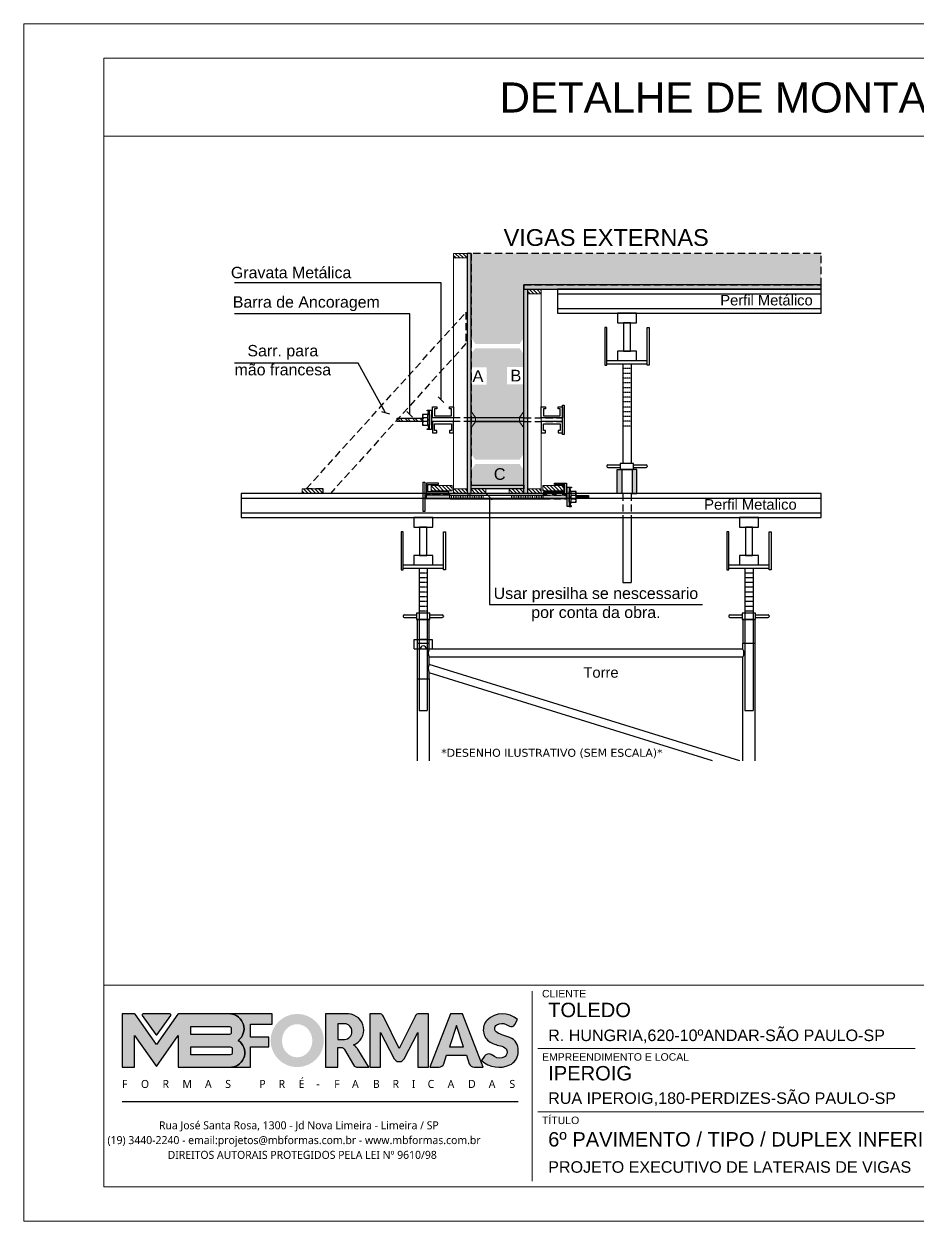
# Model space of a CAD drawing. Extents: x -23436 to 4767, y -4638 to 9755.
# Drawn here: x -17506 to -16722, y 7532 to 8582 of the extents above; entities that cross this region are included whole.
import ezdxf
from ezdxf.enums import TextEntityAlignment as Align

# ---------------------------------------------------------------- set-up
doc = ezdxf.new("R2010")
doc.units = 0
doc.linetypes.add('CABLIN', pattern=[0.35, 0.25, -0.1])
doc.linetypes.add('HIDDEN', pattern=[9.525, 6.35, -3.175])
doc.layers.get('0').update_dxf_attribs({"lineweight": 13})
for name, color, linetype in [('Barra de Ancoragem', 20, 'Continuous'), ('Concreto', 250, 'HIDDEN'), ('Hachura', 252, 'CABLIN'), ('MB Logo', 255, 'Continuous'), ('Painéis', 200, 'Continuous'), ('Perfil Metálico', 224, 'Continuous'), ('Tubo de PVC', 51, 'Continuous')]:
    doc.layers.add(name, color=color, linetype=linetype)
for name, color, linetype, lineweight in [('Carimbo', 7, 'Continuous', 13), ('Demarcação 1', 252, 'Continuous', 9), ('Escoras', 2, 'Continuous', 25), ('FOLHA MB', 7, 'Continuous', 13), ('Forcador', 251, 'Continuous', 25), ('Madeira', 100, 'Continuous', 13), ('Texto Seção', 7, 'Continuous', 15)]:
    doc.layers.add(name, color=color, linetype=linetype, lineweight=lineweight)
doc.styles.add('ARIAL', font='arial.ttf', dxfattribs={"oblique": 15, "height": 25})
doc.styles.add('MB_C01', font='arial.ttf', dxfattribs={"height": 1.3})
doc.styles.add('MB_C02', font='arial.ttf', dxfattribs={"height": 2})
doc.styles.add('MB_C03', font='arial.ttf', dxfattribs={"height": 2.5})
doc.styles.add('MtXpl_Lucida_Sans_Un', font='l_10646.ttf')
doc.styles.add('RICARDO', font='arial.ttf', dxfattribs={"width": 0.8})
doc.styles.add('ROMANS', font='romans.shx')
doc.styles.add('stylellllll', font='verdana.ttf', dxfattribs={"height": 2})
doc.styles.add('TQS_ARIAL', font='arial.ttf')
doc.dimstyles.new('Cota Seção (2x)', dxfattribs={"dimtxt": 7, "dimasz": 5, "dimexe": 3, "dimexo": 3, "dimgap": 2, "dimtad": 3, "dimdec": 1, "dimlfac": 0.5, "dimzin": 12, "dimdsep": 46, "dimtxsty": 'ROMANS', "dimblk": 'ARCHTICK', "dimcen": 0, "dimclrd": 4, "dimclre": 4, "dimclrt": 1, "dimadec": 1, "dimazin": 3, "dimtfac": 1, "dimtdec": 1, "dimtmove": 0, "dimatfit": 3, "dimldrblk": 'OBLIQUE', "dimfxl": 1, "dimtolj": 1, "dimtzin": 12, "dimarcsym": 0})

# ---------------------------------------------------------------- blocks, each defined once
blk = doc.blocks.new('MB-NOVO')
at = {"layer": 'MB Logo', "linetype": 'Continuous'}
h = blk.add_hatch(color=256, dxfattribs=at)
h.dxf.hatch_style = 1
h.set_gradient(color1=(242, 132, 69), color2=(247, 180, 141), rotation=90, tint=1)
h.paths.add_polyline_path([(-18529.6, 10980.8), (-18475.7, 10980.8, 0.706757), (-18468.7, 11008, 0.681802), (-18476.7, 11034.9), (-18529.4, 11034.9, 0.243712), (-18530.2, 11034.5), (-18551.7, 11003.9), (-18573.3, 11034.5, 0.243712), (-18574.1, 11034.9), (-18586.5, 11034.9), (-18586.5, 10980.8), (-18573.9, 10980.8), (-18573.9, 11012.9), (-18551.7, 10981.5), (-18529.6, 11012.9)])
h.paths.add_polyline_path([(-18516.8, 11014.1), (-18516.8, 11022), (-18477.8, 11022, -0.414214), (-18475.8, 11020), (-18475.8, 11016.1, -0.414214), (-18477.8, 11014.1)], flags=16)
h.paths.add_polyline_path([(-18516.8, 11001.4), (-18476.8, 11001.4, -0.414214), (-18474.8, 10999.4), (-18474.8, 10995.5, -0.414214), (-18476.8, 10993.5), (-18516.8, 10993.5)], flags=16)
at = {"layer": 'MB Logo', "true_color": 0x262626}
h = blk.add_hatch(color=250, dxfattribs=at)
h.dxf.hatch_style = 1
h.paths.add_polyline_path([(-18537.3, 11033.3, 0.60809), (-18538.1, 11034.9), (-18565.3, 11034.9, 0.60809), (-18566.1, 11033.3), (-18552.5, 11014, 0.518202), (-18550.9, 11014)])
h = blk.add_hatch(color=250, dxfattribs=at)
h.dxf.hatch_style = 1
h.paths.add_polyline_path([(-18456.2, 11011.3), (-18456.2, 11024.6), (-18434.2, 11024.6), (-18434.2, 11034.9), (-18476.7, 11034.9, -0.681802), (-18468.7, 11008, -0.706757), (-18475.7, 10980.8), (-18456.2, 10980.8), (-18456.2, 11001.4), (-18437.8, 11001.4), (-18437.8, 11011.3)])
h = blk.add_hatch(color=250, dxfattribs=at)
h.dxf.hatch_style = 1
h.paths.add_polyline_path([(-18435.9, 11007.9, 1), (-18381.9, 11007.9, 1)])
edge = h.paths.add_edge_path(flags=16)
edge.add_ellipse((-18409, 11007.7), major_axis=(0, 16.8), ratio=0.916255, start_angle=0, end_angle=360)
h = blk.add_hatch(color=250, dxfattribs=at)
h.dxf.hatch_style = 1
h.paths.add_polyline_path([(-18357, 11034.9), (-18380.2, 11034.9), (-18380.2, 10980.8), (-18367.6, 10980.8), (-18367.6, 11000.7), (-18363.4, 11000.7, -0.195765), (-18360.9, 10998.9), (-18351.8, 10983.2, 0.261385), (-18347.5, 10980.8), (-18336.4, 10980.8), (-18347.5, 10999, 0.082429), (-18349.6, 11001.5), (-18351.9, 11003.4, 0.81838)])
h.paths.add_polyline_path([(-18360.8, 11009), (-18367.6, 11009), (-18367.6, 11025), (-18360.8, 11025, -0.92578)], flags=16)
h = blk.add_hatch(color=250, dxfattribs=at)
h.dxf.hatch_style = 1
h.paths.add_polyline_path([(-18286.6, 11015.9), (-18286.6, 10980.8), (-18275.8, 10980.8), (-18275.8, 11034.9), (-18286.6, 11034.9, 0.216647), (-18289.4, 11032.4), (-18305.5, 10999.8), (-18321.6, 11032.7, 0.199908), (-18324.3, 11034.9), (-18335.2, 11034.9), (-18335.2, 10980.8), (-18324.3, 10980.8), (-18324.3, 11015.9), (-18310.4, 10989.3, 0.279644), (-18306, 10986.6, 0.340986), (-18300.5, 10989.3)])
h = blk.add_hatch(color=250, dxfattribs=at)
h.dxf.hatch_style = 1
h.paths.add_polyline_path([(-18274.4, 10980.8), (-18265, 10980.8, 0.322517), (-18260.2, 10984.3), (-18257.3, 10993), (-18237.2, 10993), (-18234.3, 10984.3, 0.322517), (-18229.5, 10980.8), (-18220.3, 10980.8), (-18241.2, 11034.9), (-18253.4, 11034.9)])
h.paths.add_polyline_path([(-18254.4, 11001.6), (-18247.3, 11023), (-18240.1, 11001.6)], flags=16)
h = blk.add_hatch(color=250, dxfattribs=at)
h.dxf.hatch_style = 1
h.paths.add_polyline_path([(-18206, 11024, -0.247671), (-18196.9, 11024.3), (-18193.5, 11022.5, 0.40799), (-18188.2, 11024.1), (-18185.4, 11029.1, 0.392837), (-18216.2, 11028.7, 0.467779), (-18213.3, 11006.3, 0.077523), (-18201.2, 11002.1, -0.214206), (-18196.1, 10997.9, -0.284295), (-18198.2, 10991.4, -0.26924), (-18208.8, 10991.6), (-18212.2, 10993.6, 0.407727), (-18219, 10992.1), (-18221.8, 10987.7, 0.296878), (-18193.2, 10983.1, 0.272251), (-18184.9, 10995.3), (-18184.6, 10997.9, 0.348906), (-18193.7, 11011.2), (-18200.4, 11013.5, -0.045018), (-18205.8, 11015.7, -0.618284)])
at = {"layer": 'MB Logo', "linetype": 'Continuous'}
blk.add_line((-18586.5, 10945.9), (-18184.8, 10945.9), dxfattribs=at)
at = {"layer": 'MB Logo', "color": 23, "linetype": 'Continuous', "true_color": 0xf28445}
for points in [[(-18573.3, 11034.5, 0.243712), (-18574.1, 11034.9), (-18586.5, 11034.9), (-18586.5, 10980.8), (-18573.9, 10980.8), (-18573.9, 11012.9), (-18551.7, 10981.5), (-18529.6, 11012.9), (-18529.6, 10980.8), (-18475.7, 10980.8, 0.706757), (-18468.7, 11008, 0.681802), (-18476.7, 11034.9), (-18529.4, 11034.9, 0.243712), (-18530.2, 11034.5), (-18551.7, 11003.9)], [(-18516.8, 11022), (-18477.8, 11022, -0.414214), (-18475.8, 11020), (-18475.8, 11016.1, -0.414214), (-18477.8, 11014.1), (-18516.8, 11014.1)], [(-18516.8, 11001.4), (-18476.8, 11001.4, -0.414214), (-18474.8, 10999.4), (-18474.8, 10995.5, -0.414214), (-18476.8, 10993.5), (-18516.8, 10993.5)]]:
    blk.add_lwpolyline(points, format="xyb", close=True, dxfattribs=at)
at = {"layer": 'MB Logo', "color": 250, "true_color": 0x262626}
for points in [[(-18537.3, 11033.3, 0.60809), (-18538.1, 11034.9), (-18565.3, 11034.9, 0.60809), (-18566.1, 11033.3), (-18552.5, 11014, 0.518202), (-18550.9, 11014)], [(-18437.8, 11011.3), (-18456.2, 11011.3), (-18456.2, 11024.6), (-18434.2, 11024.6), (-18434.2, 11034.9), (-18476.7, 11034.9, -0.681802), (-18468.7, 11008, -0.706757), (-18475.7, 10980.8), (-18456.2, 10980.8), (-18456.2, 11001.4), (-18437.8, 11001.4)], [(-18347.5, 10980.8), (-18336.4, 10980.8), (-18347.5, 10999, 0.082429), (-18349.6, 11001.5), (-18351.9, 11003.4, 0.81838), (-18357, 11034.9), (-18380.2, 11034.9), (-18380.2, 10980.8), (-18367.6, 10980.8), (-18367.6, 11000.7), (-18363.4, 11000.7, -0.209789), (-18360.8, 10998.7), (-18351.8, 10983.2, 0.261385)], [(-18286.6, 11015.9), (-18286.6, 10980.8), (-18275.8, 10980.8), (-18275.8, 11034.9), (-18286.6, 11034.9, 0.216647), (-18289.4, 11032.4), (-18305.5, 10999.8), (-18321.5, 11032.4, 0.216647), (-18324.3, 11034.9), (-18335.2, 11034.9), (-18335.2, 10980.8), (-18324.3, 10980.8), (-18324.3, 11015.9), (-18310.4, 10989.3, 0.279644), (-18306, 10986.6), (-18304.9, 10986.6, 0.279644), (-18300.5, 10989.3)], [(-18265, 10980.8, 0.322517), (-18260.2, 10984.3), (-18257.3, 10993), (-18237.2, 10993), (-18234.3, 10984.3, 0.322517), (-18229.5, 10980.8), (-18220.3, 10980.8), (-18241.2, 11034.9), (-18253.4, 11034.9), (-18274.4, 10980.8)], [(-18206.2, 11015.9, -0.549626), (-18206.4, 11023.8, -0.258723), (-18196.9, 11024.3), (-18193.5, 11022.5, 0.40799), (-18188.2, 11024.1), (-18185.4, 11029.1, 0.392837), (-18216.2, 11028.7, 0.467779), (-18213.3, 11006.3, 0.077523), (-18201.2, 11002.1, -0.203897), (-18196.3, 10998.2), (-18196.1, 10997.8, -0.267611), (-18198, 10991.6), (-18198.5, 10991.3, -0.261145), (-18208.8, 10991.6), (-18212.2, 10993.6, 0.407727), (-18219, 10992.1), (-18221.8, 10987.7, 0.296878), (-18193.2, 10983.1, 0.265963), (-18184.9, 10994.9), (-18184.7, 10997.6, 0.340466), (-18193.1, 11011), (-18200.4, 11013.5, -0.049298)], [(-18367.6, 11009), (-18360.8, 11009, 0.92578), (-18360.8, 11025), (-18367.6, 11025)]]:
    blk.add_lwpolyline(points, format="xyb", close=True, dxfattribs=at)
blk.add_lwpolyline([(-18247.3, 11023), (-18254.4, 11001.6), (-18240.1, 11001.6)], close=True, dxfattribs=at)
at = {"layer": 'MB Logo', "color": 250, "true_color": 0x262626, "style": 'MtXpl_Lucida_Sans_Un'}
for s, height, p in [('F', 8.12, (-18586.8, 10959.8)), ('O', 8.12, (-18567.5, 10959.8)), ('R', 8.12, (-18545.6, 10959.8)), ('M', 8.12, (-18525.4, 10959.8)), ('A', 8.12, (-18502.5, 10959.8)), ('S', 8.12, (-18481.9, 10959.8)), ('P', 8.12, (-18447.3, 10959.8)), ('R', 8.12, (-18427.8, 10959.8)), ('É', 8.12, (-18407.5, 10959.8)), ('-', 8.12, (-18389.6, 10959.8)), ('F', 8.12, (-18371.4, 10959.8)), ('A', 8.12, (-18353.3, 10959.8)), ('B', 8.12, (-18332.1, 10959.8)), ('R', 8.12, (-18312.2, 10959.8)), ('I', 8.12, (-18292.7, 10959.8)), ('C', 8.12, (-18276.6, 10959.8)), ('A', 8.12, (-18256.3, 10959.8)), ('D', 8.12, (-18235.5, 10959.8)), ('A', 8.12, (-18214.6, 10959.8)), ('S', 8.12, (-18193.6, 10959.8)), ('DIREITOS AUTORAIS PROTEGIDOS PELA LEI Nº 9610/98', 8.122, (-18540.4, 10887.8))]:
    blk.add_text(s, height=height, dxfattribs=at).set_placement(p)
at = {"layer": 'MB Logo', "style": 'MtXpl_Lucida_Sans_Un'}
for s, p in [('Rua José Santa Rosa, 1300 - Jd Nova Limeira - Limeira / SP', (-18549.2, 10917.8)), ('(19) 3440-2240 - email:projetos@mbformas.com.br - www.mbformas.com.br', (-18601.5, 10902.8))]:
    blk.add_text(s, height=8.122, dxfattribs=at).set_placement(p)
blk = doc.blocks.new('A$C169d8357')
at = {"layer": 'FOLHA MB', "color": 1}
for p, q in [((1109.8, 356.7), (70, 356.7)), ((445.6, 351.7), (445.6, 185)), ((781.5, 301.2), (450.7, 301.2)), ((938.1, 245.6), (450.7, 245.6))]:
    blk.add_line(p, q, dxfattribs=at)
for points in [[(0, 1199.9), (0, 149.9), (1485, 149.9), (1485, 1199.9)], [(70, 1169.9), (70, 179.9), (1455, 179.9), (1455, 1169.9)]]:
    blk.add_lwpolyline(points, close=True, dxfattribs=at)
at = {"layer": 'MB Logo', "xscale": 0.8642040370897565, "yscale": 0.8642040370897565, "zscale": 0.8642040370897565}
blk.add_blockref('MB-NOVO', (16148.7, -9204.8), dxfattribs=at)
at = {"layer": 'FOLHA MB', "color": 6}
for s, height, style, p in [('CLIENTE', 6.57, 'MB_C01', (454.3, 346.1)), ('R. HUNGRIA,620-10ºANDAR-SÃO PAULO-SP', 10.102, 'MB_C02', (459.7, 307.8)), ('EMPREENDIMENTO E LOCAL', 6.566, 'MB_C01', (454.3, 290.6)), ('RUA IPEROIG,180-PERDIZES-SÃO PAULO-SP', 10.102, 'MB_C02', (459.7, 252.7)), ('TÍTULO', 6.57, 'MB_C01', (454.3, 235)), ('PROJETO EXECUTIVO DE LATERAIS DE VIGAS', 10.102, 'MB_C02', (459.7, 192.3))]:
    blk.add_text(s, height=height, dxfattribs=dict(at, style=style)).set_placement(p)
at = {"layer": 'FOLHA MB', "color": 5, "style": 'MB_C03'}
for s, height, p in [('TOLEDO', 12.63, (459.7, 328.8)), ('IPEROIG', 12.63, (459.7, 273.3)), ('6º PAVIMENTO / TIPO / DUPLEX INFERIOR', 12.628, (459.7, 215.3))]:
    blk.add_text(s, height=height, dxfattribs=at).set_placement(p)
blk = doc.blocks.new('_ArchTick')
at = {"color": 0, "linetype": 'ByBlock', "const_width": 0.15}
blk.add_lwpolyline([(-0.5, -0.5), (0.5, 0.5)], dxfattribs=at)
blk = doc.blocks.new('_OBLIQUE')
at = {"color": 0, "linetype": 'ByBlock', "lineweight": -2}
for p, q in [((0, 0), (-1, 0)), ((-0.5, -0.5), (0.5, 0.5))]:
    blk.add_line(p, q, dxfattribs=at)
blk = doc.blocks.new('HT20CT')
at = {"layer": 'Forcador'}
for points in [[(-4, 16), (-4, 20), (4, 20), (4, 16)], [(-1.5, 4), (-1.5, 16), (1.5, 16), (1.5, 4)], [(-4, 0), (-4, 4), (4, 4), (4, 0)]]:
    blk.add_lwpolyline(points, close=True, dxfattribs=at)

msp = doc.modelspace()

# ---------------------------------------------------------------- hatches: boundary and pattern name
h = msp.add_hatch()
h.set_pattern_fill('ANSI32', color=252, scale=12.32, angle=270, style=0)
h.set_pattern_definition([(315, (-11831.409, 13763.243), (3.2668333, 3.2668333), []), (315, (-11831.409, 13761.065), (3.2668333, 3.2668333), [])])
h.paths.add_polyline_path([(-17179.11, 8236.42), (-17179.11, 8233.7), (-17156.93, 8233.7), (-17156.93, 8236.42)])
at = {"ltscale": 20}
h = msp.add_hatch(color=0, dxfattribs=at)
h.dxf.hatch_style = 1
h.set_gradient(color1=(91, 91, 91), color2=(214, 214, 214), rotation=90, tint=1, name='CYLINDER')
h.paths.add_polyline_path([(-17133.04, 8165.48), (-17133.04, 8169.33), (-17153.37, 8169.33), (-17153.37, 8165.48)])
h = msp.add_hatch(color=0, dxfattribs=at)
h.dxf.hatch_style = 1
h.set_gradient(color1=(91, 91, 91), color2=(214, 214, 214), rotation=90, tint=1, name='CYLINDER')
h.paths.add_polyline_path([(-17051.09, 8165.48), (-17051.09, 8169.33), (-17030.76, 8169.33), (-17030.76, 8165.48)])
h = msp.add_hatch(color=0, dxfattribs=at)
h.dxf.hatch_style = 1
h.set_gradient(color1=(91, 91, 91), color2=(214, 214, 214), rotation=90, tint=1, name='CYLINDER')
h.paths.add_polyline_path([(-17011.42, 8168.76), (-17011.42, 8166.04), (-17022.02, 8166.04), (-17022.02, 8168.76)])
at = {"layer": 'Demarcação 1'}
for points in [[(-17114.25, 8170.38), (-17114.25, 8381.05), (-17117.58, 8381.05), (-17117.58, 8170.38)], [(-16807.36, 8349.63), (-16807.36, 8353.33), (-17068.05, 8353.33), (-17068.05, 8349.63)], [(-17068.05, 8170.38), (-17068.05, 8349.63), (-17064.73, 8349.63), (-17064.73, 8170.38)], [(-17114.25, 8177.77), (-17068.05, 8177.77), (-17068.05, 8174.44), (-17114.25, 8174.44)]]:
    msp.add_hatch(color=256, dxfattribs=at).paths.add_polyline_path(points)
at = {"layer": 'Hachura'}
h = msp.add_hatch(dxfattribs=at)
h.set_pattern_fill('ANSI31', color=256, scale=18.48, angle=90, style=0)
h.set_pattern_definition([(135, (-18992.3363, 12071.3802), (-1.6334167, -1.6334167), [])])
h.paths.add_polyline_path([(-17129.59, 8376.98), (-17117.58, 8376.98), (-17117.58, 8381.05), (-17129.59, 8381.05)])
h = msp.add_hatch(dxfattribs=at)
h.set_pattern_fill('AR-CONC', color=256, scale=1.848, style=0)
h.set_pattern_definition([(50, (-265867.092, -51815.052), (13.25496817, -1.15965945), [1.386, -15.246]), (355, (-265867.092, -51815.052), (-2.56412465, 13.9005106), [1.1088, -12.1968]), (100.4514445, (-265865.987, -51815.149), (10.6908435, 12.74085103), [1.17791875, -12.9571062]), (46.1842, (-265867.092, -51811.356), (19.7226198, -3.0587963), [2.079, -22.869]), (96.6356355, (-265865.449, -51811.61), (17.2725528, 18.0017117), [1.7668791, -19.4356703]), (351.184164, (-265867.092, -51811.356), (17.2725527, 18.0017117), [1.6632, -18.2952]), (21, (-265865.244, -51812.28), (11.0308423, -7.4403971), [1.386, -15.246]), (326, (-265865.244, -51812.28), (4.4964673, 13.4007728), [1.1088, -12.1968]), (71.451445, (-265864.325, -51812.9), (15.5273095, 5.9603757), [1.1779187, -12.9571062]), (37.5, (-265867.092, -51815.052), (0.22471413, 6.15187842), [0, -12.04896, 0, -12.3816, 0, -12.243]), (7.5, (-265867.092, -51815.052), (4.86152505, 7.28872844), [0, -7.05936, 0, -11.77176, 0, -4.6662]), (327.5, (-265871.213, -51815.052), (9.86503862, -0.41681403), [0, -4.62, 0, -14.4144, 0, -19.1268]), (317.5, (-265873.061, -51815.052), (10.7772804, 1.84994007), [0, -6.006, 0, -9.57264, 0, -13.5828])])
h.paths.add_polyline_path([(-17068.05, 8190.91), (-17071.75, 8196.17), (-17110.56, 8196.17), (-17114.25, 8191.29), (-17114.25, 8177.77), (-17068.05, 8177.77)])
h.paths.add_polyline_path([(-17068.05, 8292.55), (-17071.75, 8297.81), (-17110.56, 8297.81), (-17114.25, 8292.93), (-17114.25, 8205.28), (-17110.56, 8200.02), (-17071.75, 8200.02), (-17068.05, 8205.28)])
h.paths.add_polyline_path([(-17082.68, 8266.15), (-17068.05, 8266.15), (-17068.05, 8281.48), (-17082.68, 8281.48)])
h.paths.add_polyline_path([(-17115.16, 8265.77), (-17100.49, 8265.77), (-17100.49, 8281.1), (-17115.16, 8281.1)])
h.paths.add_polyline_path([(-16807.36, 8353.33), (-16807.36, 8381.05), (-17114.25, 8381.05), (-17114.25, 8306.92), (-17110.56, 8301.66), (-17071.75, 8301.66), (-17068.05, 8306.92), (-17068.05, 8353.33)])
h = msp.add_hatch(dxfattribs=at)
h.set_pattern_fill('ANSI31', color=256, scale=18.48, angle=90, style=0)
h.set_pattern_definition([(135, (-18927.4715, 12039.9642), (-1.6334167, -1.6334167), [])])
h.paths.add_polyline_path([(-17064.73, 8345.57), (-17052.71, 8345.57), (-17052.71, 8349.63), (-17064.73, 8349.63)])
h = msp.add_hatch(dxfattribs=at)
h.set_pattern_fill('ANSI31', color=256, scale=18.48, angle=90, style=0)
h.set_pattern_definition([(135, (-19118.8068, 11864.7738), (-1.6334167, -1.6334167), [])])
h.paths.add_polyline_path([(-17262.53, 8170.38), (-17244.05, 8170.38), (-17244.05, 8174.44), (-17262.53, 8174.44)])
h = msp.add_hatch(dxfattribs=at)
h.set_pattern_fill('ANSI31', color=256, scale=18.48, style=0)
h.set_pattern_definition([(135, (-13813.4772, 11832.3142), (1.6334167, 1.6334167), [])])
h.paths.add_polyline_path([(-17149.37, 8172.71), (-17130.89, 8172.71), (-17130.89, 8177.33), (-17149.37, 8177.33)])
h = msp.add_hatch(dxfattribs=at)
h.set_pattern_fill('ANSI31', color=256, scale=18.48, angle=90, style=0)
h.set_pattern_definition([(135, (-18937.6355, 11930.0082), (-1.6334167, -1.6334167), [])])
h.paths.add_polyline_path([(-17117.58, 8170.38), (-17129.59, 8170.38), (-17129.59, 8174.44), (-17117.58, 8174.44)])
h = msp.add_hatch(dxfattribs=at)
h.set_pattern_fill('ANSI31', color=256, scale=18.48, angle=90, style=0)
h.set_pattern_definition([(135, (-18914.166, 11702.1319), (-1.6334167, -1.6334167), [])])
h.paths.add_polyline_path([(-17114.25, 8170.38), (-17101.32, 8170.38), (-17101.32, 8174.44), (-17114.25, 8174.44)])
h = msp.add_hatch(dxfattribs=at)
h.set_pattern_fill('ANSI31', color=256, scale=18.48, angle=90, style=0)
h.set_pattern_definition([(135, (-18952.05, 11930.0082), (-1.6334167, -1.6334167), [])])
h.paths.add_polyline_path([(-17080.99, 8170.38), (-17068.05, 8170.38), (-17068.05, 8174.44), (-17080.99, 8174.44)])
h = msp.add_hatch(dxfattribs=at)
h.set_pattern_fill('ANSI31', color=256, scale=18.48, angle=90, style=0)
h.set_pattern_definition([(135, (-18872.7707, 11930.0082), (-1.6334167, -1.6334167), [])])
h.paths.add_polyline_path([(-17052.71, 8170.38), (-17064.73, 8170.38), (-17064.73, 8174.44), (-17052.71, 8174.44)])
h = msp.add_hatch(dxfattribs=at)
h.set_pattern_fill('ANSI31', color=256, scale=18.48, style=0)
h.set_pattern_definition([(135, (-13826.44, 11832.3142), (1.6334167, 1.6334167), [])])
h.paths.add_polyline_path([(-17032.91, 8172.71), (-17051.39, 8172.71), (-17051.39, 8177.33), (-17032.91, 8177.33)])
at = {"layer": 'Perfil Metálico'}
for points in [[(-16986.32, 8170.38), (-16982.17, 8170.38), (-16982.17, 8191.44), (-16986.32, 8191.44)], [(-16973.04, 8170.38), (-16968.88, 8170.38), (-16968.88, 8191.44), (-16973.04, 8191.44)]]:
    msp.add_hatch(color=256, dxfattribs=at).paths.add_polyline_path(points)

# ---------------------------------------------------------------- linework, layer by layer
at = {"color": 0}
msp.add_line((-17436.36, 8483.8), (-16051.36, 8483.8), dxfattribs=at)
at = {"color": 2}
for p, q in [((-17110.56, 8233.13), (-17110.56, 8236.98)), ((-17071.75, 8233.13), (-17071.75, 8236.98))]:
    msp.add_line(p, q, dxfattribs=at)
for p, q in [((-17132.86, 8169.04), (-17132.86, 8165.76)), ((-17131.32, 8169.04), (-17131.32, 8165.76)), ((-17129.78, 8169.04), (-17129.78, 8165.76)), ((-17128.24, 8169.04), (-17128.24, 8165.76)), ((-17126.7, 8169.04), (-17126.7, 8165.76)), ((-17125.16, 8169.04), (-17125.16, 8165.76)), ((-17123.62, 8169.04), (-17123.62, 8165.76)), ((-17122.08, 8169.04), (-17122.08, 8165.76)), ((-17120.54, 8169.04), (-17120.54, 8165.76)), ((-17119, 8169.04), (-17119, 8165.76)), ((-17117.46, 8169.04), (-17117.46, 8165.76)), ((-17115.92, 8169.04), (-17115.92, 8165.76)), ((-17114.38, 8169.04), (-17114.38, 8165.76)), ((-17112.84, 8169.04), (-17112.84, 8165.76)), ((-17111.3, 8169.04), (-17111.3, 8165.76)), ((-17109.76, 8169.04), (-17109.76, 8165.76)), ((-17108.22, 8169.04), (-17108.22, 8165.76)), ((-17106.68, 8169.04), (-17106.68, 8165.76)), ((-17105.14, 8169.04), (-17105.14, 8165.76)), ((-17103.6, 8169.04), (-17103.6, 8165.76)), ((-17078.92, 8169.04), (-17078.92, 8165.76)), ((-17077.38, 8169.04), (-17077.38, 8165.76)), ((-17075.84, 8169.04), (-17075.84, 8165.76)), ((-17074.3, 8169.04), (-17074.3, 8165.76)), ((-17072.76, 8169.04), (-17072.76, 8165.76)), ((-17071.22, 8169.04), (-17071.22, 8165.76)), ((-17069.68, 8169.04), (-17069.68, 8165.76)), ((-17068.14, 8169.04), (-17068.14, 8165.76)), ((-17066.6, 8169.04), (-17066.6, 8165.76)), ((-17065.06, 8169.04), (-17065.06, 8165.76)), ((-17063.52, 8169.04), (-17063.52, 8165.76)), ((-17061.98, 8169.04), (-17061.98, 8165.76)), ((-17060.44, 8169.04), (-17060.44, 8165.76)), ((-17058.52, 8169.04), (-17058.52, 8165.76)), ((-17057.02, 8169.04), (-17057.02, 8165.76)), ((-17055.48, 8169.04), (-17055.48, 8165.76)), ((-17053.94, 8169.04), (-17053.94, 8165.76)), ((-17052.4, 8169.04), (-17052.4, 8165.76)), ((-17021.71, 8168.76), (-17021.71, 8166.04)), ((-17020.17, 8168.76), (-17020.17, 8166.04)), ((-17018.63, 8168.76), (-17018.63, 8166.04)), ((-17017.09, 8168.76), (-17017.09, 8166.04)), ((-17015.55, 8168.76), (-17015.55, 8166.04)), ((-17014.01, 8168.76), (-17014.01, 8166.04)), ((-17012.47, 8168.76), (-17012.47, 8166.04))]:
    msp.add_line(p, q)
at = {"color": 150, "linetype": 'CABLIN'}
msp.add_lwpolyline([(-17068.05, 8353.33), (-16807.36, 8353.33), (-16807.36, 8357.02)], dxfattribs=at)
at = {"color": 2}
msp.add_lwpolyline([(-17114.25, 8242.24), (-17114.25, 8241.86), (-17114.25, 8228.25), (-17110.56, 8233.13), (-17071.75, 8233.13), (-17068.05, 8227.87), (-17068.05, 8242.24), (-17071.75, 8236.98), (-17110.56, 8236.98)], close=True, dxfattribs=at)
at = {"color": 0, "ltscale": 20}
for points in [[(-17153.37, 8169.83), (-17150.12, 8169.83), (-17150.12, 8169.33), (-17153.37, 8169.33)], [(-17133.04, 8165.76), (-17153.37, 8165.76), (-17153.37, 8169.04), (-17133.04, 8169.04)], [(-17144.58, 8169.83), (-17141.33, 8169.83), (-17141.33, 8169.33), (-17144.58, 8169.33)], [(-17136.29, 8169.83), (-17133.04, 8169.83), (-17133.04, 8169.33), (-17136.29, 8169.33)], [(-17047.84, 8169.83), (-17051.09, 8169.83), (-17051.09, 8169.33), (-17047.84, 8169.33)], [(-17051.09, 8165.76), (-17030.76, 8165.76), (-17030.76, 8169.04), (-17051.09, 8169.04)], [(-17039.55, 8169.83), (-17042.8, 8169.83), (-17042.8, 8169.33), (-17039.55, 8169.33)], [(-17030.76, 8169.83), (-17034.01, 8169.83), (-17034.01, 8169.33), (-17030.76, 8169.33)]]:
    msp.add_lwpolyline(points, close=True, dxfattribs=at)
at = {"layer": 'Barra de Ancoragem'}
for p, q in [((-17152.08, 8239.68), (-17151.36, 8242.95)), ((-17150.64, 8226.62), (-17150.64, 8243.49)), ((-17068.05, 8236.7), (-17114.25, 8236.7)), ((-17068.05, 8233.42), (-17114.25, 8233.42)), ((-17152.08, 8230.43), (-17151.36, 8227.16)), ((-17132.73, 8169.04), (-17051.39, 8169.04)), ((-17028.31, 8175.84), (-17028.31, 8158.97)), ((-17026.88, 8172.03), (-17027.6, 8175.3)), ((-17132.73, 8165.76), (-17051.39, 8165.76)), ((-17026.88, 8162.78), (-17027.6, 8159.51))]:
    msp.add_line(p, q, dxfattribs=at)
at = {"layer": 'Barra de Ancoragem', "linetype": 'HIDDEN'}
for p, q in [((-17114.25, 8236.7), (-17149, 8236.7)), ((-17114.25, 8233.42), (-17149, 8233.42)), ((-17068.05, 8236.7), (-17034.19, 8236.7)), ((-17068.05, 8233.42), (-17034.19, 8233.42)), ((-17132.73, 8169.04), (-17154.93, 8169.04)), ((-17051.39, 8169.04), (-17029.96, 8169.04)), ((-17132.73, 8165.76), (-17154.93, 8165.76)), ((-17051.39, 8165.76), (-17029.96, 8165.76))]:
    msp.add_line(p, q, dxfattribs=at)
at = {"layer": 'Barra de Ancoragem', "flags": 128}
for points in [[(-17150.64, 8242.95), (-17152.84, 8242.95), (-17152.84, 8243.49), (-17150.64, 8243.49)], [(-17149, 8243.49), (-17149, 8226.62), (-17150.64, 8226.62), (-17150.64, 8243.49)], [(-17032.71, 8247.87), (-17032.71, 8222.24), (-17034.19, 8222.24), (-17034.19, 8247.87)], [(-17156.93, 8233.7), (-17179.11, 8233.7), (-17179.11, 8236.42), (-17156.93, 8236.42)], [(-17150.64, 8230.43), (-17152.08, 8230.43), (-17152.08, 8239.68), (-17150.64, 8239.68)], [(-17150.64, 8226.62), (-17152.84, 8226.62), (-17152.84, 8227.16), (-17150.64, 8227.16)], [(-17156.41, 8154.59), (-17156.41, 8180.22), (-17154.93, 8180.22), (-17154.93, 8154.59)], [(-17029.96, 8158.97), (-17029.96, 8175.84), (-17028.31, 8175.84), (-17028.31, 8158.97)], [(-17028.31, 8175.84), (-17026.12, 8175.84), (-17026.12, 8175.3), (-17028.31, 8175.3)], [(-17028.31, 8172.03), (-17026.88, 8172.03), (-17026.88, 8162.78), (-17028.31, 8162.78)], [(-17028.31, 8158.97), (-17026.12, 8158.97), (-17026.12, 8159.51), (-17028.31, 8159.51)], [(-17022.02, 8168.76), (-17011.42, 8168.76), (-17011.42, 8166.04), (-17022.02, 8166.04)]]:
    msp.add_lwpolyline(points, close=True, dxfattribs=at)
at = {"layer": 'Barra de Ancoragem'}
for points in [[(-17148.11, 8246.4), (-17146.27, 8246.4), (-17144.42, 8246.4), (-17144.42, 8244.55), (-17146.27, 8244.55), (-17146.27, 8238.54), (-17131.44, 8238.54), (-17131.44, 8244.55), (-17133.29, 8244.55), (-17133.29, 8246.4), (-17131.44, 8246.4), (-17129.59, 8246.4), (-17129.59, 8236.7), (-17148.11, 8236.7)], [(-17052.71, 8246.4), (-17050.87, 8246.4), (-17049.02, 8246.4), (-17049.02, 8244.55), (-17050.87, 8244.55), (-17050.87, 8238.54), (-17036.04, 8238.54), (-17036.04, 8244.55), (-17037.89, 8244.55), (-17037.89, 8246.4), (-17036.04, 8246.4), (-17034.19, 8246.4), (-17034.19, 8236.7), (-17052.71, 8236.7)], [(-17148.11, 8223.71), (-17146.27, 8223.71), (-17144.42, 8223.71), (-17144.42, 8225.56), (-17146.27, 8225.56), (-17146.27, 8231.57), (-17131.44, 8231.57), (-17131.44, 8225.56), (-17133.29, 8225.56), (-17133.29, 8223.71), (-17131.44, 8223.71), (-17129.59, 8223.71), (-17129.59, 8233.42), (-17148.11, 8233.42)], [(-17052.71, 8223.71), (-17050.87, 8223.71), (-17049.02, 8223.71), (-17049.02, 8225.56), (-17050.87, 8225.56), (-17050.87, 8231.57), (-17036.04, 8231.57), (-17036.04, 8225.56), (-17037.89, 8225.56), (-17037.89, 8223.71), (-17036.04, 8223.71), (-17034.19, 8223.71), (-17034.19, 8233.42), (-17052.71, 8233.42)]]:
    msp.add_lwpolyline(points, close=True, dxfattribs=at)
at = {"layer": 'Barra de Ancoragem', "flags": 128}
for points in [[(-17152.08, 8233.42), (-17155.85, 8233.42, 0.729796), (-17155.85, 8230.43, 0.729796)], [(-17152.08, 8236.69), (-17155.85, 8236.69, 0.6666667), (-17155.85, 8233.42, 0.6666667)], [(-17026.88, 8169.04), (-17023.11, 8169.04, 0.729796), (-17023.11, 8172.03, 0.729796)], [(-17026.88, 8165.77), (-17023.11, 8165.77, 0.6666667), (-17023.11, 8169.04, 0.6666667)]]:
    msp.add_lwpolyline(points, format="xyb", dxfattribs=at)
for points in [[(-17152.08, 8239.68), (-17156.93, 8239.68), (-17156.93, 8230.43), (-17152.08, 8230.43)], [(-17152.08, 8235.33), (-17150.64, 8235.33), (-17150.64, 8234.78), (-17152.08, 8234.78), (-17152.08, 8235.33), (-17152.08, 8234.78)], [(-17152.14, 8178.25), (-17142.9, 8178.25), (-17142.9, 8179.49), (-17153.37, 8179.49), (-17153.37, 8170.55), (-17133.66, 8170.55), (-17133.66, 8171.79), (-17152.14, 8171.79), (-17152.14, 8178.25)], [(-17031.99, 8178.25), (-17041.23, 8178.25), (-17041.23, 8179.49), (-17030.76, 8179.49), (-17030.76, 8170.55), (-17050.47, 8170.55), (-17050.47, 8171.79), (-17031.99, 8171.79), (-17031.99, 8178.25)], [(-17026.88, 8162.78), (-17022.02, 8162.78), (-17022.02, 8172.03), (-17026.88, 8172.03)], [(-17026.88, 8167.13), (-17028.31, 8167.13), (-17028.31, 8167.68), (-17026.88, 8167.68), (-17026.88, 8167.13), (-17026.88, 8167.68)]]:
    msp.add_lwpolyline(points, dxfattribs=at)
at = {"layer": 'Barra de Ancoragem'}
for centre, start, end in [((-17155.37, 8238.19), 107.75636, 252.24364), ((-17023.59, 8164.27), 287.75636, 72.24364)]:
    msp.add_arc(centre, 1.57, start, end, dxfattribs=at)
at = {"layer": 'Concreto', "linetype": 'HIDDEN'}
for points in [[(-17114.25, 8381.05), (-17114.25, 8177.77), (-17068.05, 8177.77), (-17068.05, 8353.33), (-16807.36, 8353.33), (-16807.36, 8381.05), (-17068.05, 8381.05), (-17068.05, 8381.05), (-17114.25, 8381.05)], [(-17118.77, 8301.86), (-17237.62, 8170.38), (-17244.05, 8170.38), (-17244.05, 8174.44), (-17258.85, 8174.44), (-17118.77, 8329.42), (-17118.77, 8301.86)]]:
    msp.add_lwpolyline(points, dxfattribs=at)
at = {"layer": 'Escoras'}
for p, q in [((-16972.41, 8191.44), (-16982.8, 8191.44)), ((-17161.49, 8059.91), (-17161.49, 7936.01)), ((-17151.1, 8059.91), (-17161.49, 8059.91)), ((-17151.1, 8039.12), (-17151.1, 8059.91)), ((-16865.46, 8059.91), (-16875.85, 8059.91)), ((-16875.85, 8059.91), (-16875.85, 8039.12)), ((-16865.46, 8059.91), (-16865.46, 7936.01)), ((-17164.09, 8042.24), (-17148.5, 8042.24)), ((-17164.09, 8034.13), (-17164.09, 8042.24)), ((-17164.09, 8034.13), (-17159, 8034.13)), ((-17161.49, 8039.12), (-17151.1, 8039.12)), ((-17152.66, 8042.22), (-17159.93, 8042.22)), ((-17152.66, 8033.87), (-17159.93, 8033.87)), ((-17153.59, 8034.13), (-17148.5, 8034.13)), ((-17151.1, 8033.92), (-17151.1, 8039.12)), ((-16875.85, 8033.92), (-17151.1, 8033.92)), ((-17148.5, 8042.24), (-17148.5, 8034.13)), ((-16875.85, 8039.12), (-16865.46, 8039.12)), ((-16875.85, 8033.92), (-16875.85, 8039.12)), ((-16875.85, 8026.86), (-17151.1, 8026.86)), ((-17151.1, 8020.98), (-17151.1, 8026.86)), ((-16875.85, 7936.01), (-16875.85, 8026.86)), ((-16878.73, 7936.01), (-17151.1, 8020.54)), ((-16902.58, 7936.01), (-17151.1, 8013.13)), ((-17151.1, 8007.94), (-17151.1, 8013.13)), ((-17161.49, 8007.94), (-17151.1, 8007.94)), ((-17151.1, 8007.94), (-17151.1, 7936.01))]:
    msp.add_line(p, q, dxfattribs=at)
for centre, radius, start, end in [((-17156.29, 8034.13), 2.7, 0, 180), ((-17144.1, 8030.39), 7.84, 153.19207, 206.80793), ((-16882.85, 8030.39), 7.84, 333.19207, 26.80793), ((-17142.4, 8017.06), 9.54, 155.71056, 204.28944)]:
    msp.add_arc(centre, radius, start, end, dxfattribs=at)
at = {"layer": 'Forcador', "linetype": 'Continuous'}
for p, q in [((-16995.28, 8286.98), (-16959.93, 8286.98)), ((-16995.28, 8284.07), (-16959.93, 8284.07)), ((-16981.24, 8284.07), (-16981.24, 8196.85)), ((-16973.97, 8284.07), (-16973.97, 8196.85)), ((-16995.28, 8194.56), (-16995.28, 8194.15)), ((-16994.34, 8195.5), (-16983.43, 8195.5)), ((-16994.34, 8193.21), (-16983.43, 8193.21)), ((-16971.78, 8195.5), (-16960.87, 8195.5)), ((-16971.78, 8193.21), (-16960.87, 8193.21)), ((-16959.93, 8194.56), (-16959.93, 8194.15)), ((-16981.24, 8149.31), (-16981.24, 8092.34)), ((-16973.97, 8149.31), (-16973.97, 8092.34)), ((-17173.97, 8107.73), (-17138.62, 8107.73)), ((-16888.33, 8107.73), (-16852.98, 8107.73)), ((-17173.97, 8104.82), (-17138.62, 8104.82)), ((-17159.93, 8104.82), (-17159.93, 7980.08)), ((-17152.66, 8104.82), (-17152.66, 7980.08)), ((-16888.33, 8104.82), (-16852.98, 8104.82)), ((-16874.29, 8104.82), (-16874.29, 7980.08)), ((-16867.02, 8104.82), (-16867.02, 7980.08)), ((-16981.24, 8092.34), (-16973.97, 8092.34)), ((-17173.97, 8063.03), (-17173.97, 8062.61)), ((-17173.03, 8063.97), (-17162.12, 8063.97)), ((-17173.03, 8061.68), (-17162.12, 8061.68)), ((-17150.47, 8063.97), (-17139.56, 8063.97)), ((-17150.47, 8061.68), (-17139.56, 8061.68)), ((-17138.62, 8063.03), (-17138.62, 8062.61)), ((-16888.33, 8063.03), (-16888.33, 8062.61)), ((-16887.39, 8063.97), (-16876.48, 8063.97)), ((-16887.39, 8061.68), (-16876.48, 8061.68)), ((-16864.83, 8063.97), (-16853.92, 8063.97)), ((-16864.83, 8061.68), (-16853.92, 8061.68)), ((-16852.98, 8063.03), (-16852.98, 8062.61)), ((-17159.93, 7980.08), (-17152.66, 7980.08)), ((-16874.29, 7980.08), (-16867.02, 7980.08))]:
    msp.add_line(p, q, dxfattribs=at)
at = {"layer": 'Forcador', "linetype": 'HIDDEN'}
for p, q in [((-16981.24, 8170.38), (-16981.24, 8149.31)), ((-16973.97, 8170.38), (-16973.97, 8149.31))]:
    msp.add_line(p, q, dxfattribs=at)
at = {"layer": 'Forcador', "linetype": 'Continuous'}
for points in [[(-16997.04, 8316.09), (-16997.04, 8282.83), (-16995.28, 8282.83), (-16995.28, 8316.09)], [(-16958.17, 8316.09), (-16958.17, 8282.83), (-16959.93, 8282.83), (-16959.93, 8316.09)], [(-16983.43, 8196.85), (-16983.43, 8191.44), (-16971.78, 8191.44), (-16971.78, 8196.85)], [(-17175.73, 8136.83), (-17175.73, 8103.57), (-17173.97, 8103.57), (-17173.97, 8136.83)], [(-17136.86, 8136.83), (-17136.86, 8103.57), (-17138.62, 8103.57), (-17138.62, 8136.83)], [(-16890.09, 8136.83), (-16890.09, 8103.57), (-16888.33, 8103.57), (-16888.33, 8136.83)], [(-16851.22, 8136.83), (-16851.22, 8103.57), (-16852.98, 8103.57), (-16852.98, 8136.83)], [(-17162.12, 8065.32), (-17162.12, 8059.91), (-17150.47, 8059.91), (-17150.47, 8065.32)], [(-16876.48, 8065.32), (-16876.48, 8059.91), (-16864.83, 8059.91), (-16864.83, 8065.32)]]:
    msp.add_lwpolyline(points, close=True, dxfattribs=at)
for centre, start, end in [((-16994.34, 8194.56), 90, 180), ((-16994.34, 8194.15), 180, 270), ((-16960.87, 8194.56), 0, 90), ((-16960.87, 8194.15), 270, 0), ((-17173.03, 8063.03), 90, 180), ((-17173.03, 8062.61), 180, 270), ((-17139.56, 8063.03), 0, 90), ((-17139.56, 8062.61), 270, 0), ((-16887.39, 8063.03), 90, 180), ((-16887.39, 8062.61), 180, 270), ((-16853.92, 8063.03), 0, 90), ((-16853.92, 8062.61), 270, 0)]:
    msp.add_arc(centre, 0.936, start, end, dxfattribs=at)
at = {"layer": 'Hachura'}
for p, q in [((-16973.97, 8279.9), (-16981.24, 8279.9)), ((-16973.97, 8275.73), (-16981.24, 8275.73)), ((-16973.97, 8271.55), (-16981.24, 8271.55)), ((-16973.97, 8267.38), (-16981.24, 8267.38)), ((-16973.97, 8263.21), (-16981.24, 8263.21)), ((-16973.97, 8259.03), (-16981.24, 8259.03)), ((-16973.97, 8254.86), (-16981.24, 8254.86)), ((-16973.97, 8250.69), (-16981.24, 8250.69)), ((-16973.97, 8246.23), (-16981.24, 8246.23)), ((-16973.97, 8242.06), (-16981.24, 8242.06)), ((-16973.97, 8237.89), (-16981.24, 8237.89)), ((-16973.97, 8233.71), (-16981.24, 8233.71)), ((-16973.97, 8229.54), (-16981.24, 8229.54)), ((-17152.66, 8100.65), (-17159.93, 8100.65)), ((-17152.66, 8096.47), (-17159.93, 8096.47)), ((-16867.02, 8100.65), (-16874.29, 8100.65)), ((-16867.02, 8096.47), (-16874.29, 8096.47)), ((-17152.66, 8092.3), (-17159.93, 8092.3)), ((-17152.66, 8088.13), (-17159.93, 8088.13)), ((-16867.02, 8092.3), (-16874.29, 8092.3)), ((-16867.02, 8088.13), (-16874.29, 8088.13)), ((-17152.66, 8083.95), (-17159.93, 8083.95)), ((-17152.66, 8079.78), (-17159.93, 8079.78)), ((-17152.66, 8075.61), (-17159.93, 8075.61)), ((-16867.02, 8083.95), (-16874.29, 8083.95)), ((-16867.02, 8079.78), (-16874.29, 8079.78)), ((-16867.02, 8075.61), (-16874.29, 8075.61)), ((-17152.66, 8071.43), (-17159.93, 8071.43)), ((-17152.66, 8067.26), (-17159.93, 8067.26)), ((-16867.02, 8071.43), (-16874.29, 8071.43)), ((-16867.02, 8067.26), (-16874.29, 8067.26))]:
    msp.add_line(p, q, dxfattribs=at)
at = {"layer": 'Madeira'}
for points in [[(-17117.58, 8170.38), (-17129.59, 8170.38), (-17129.59, 8381.05), (-17117.58, 8381.05)], [(-17129.59, 8376.98), (-17117.58, 8376.98), (-17117.58, 8381.05), (-17129.59, 8381.05)], [(-17052.71, 8170.38), (-17064.73, 8170.38), (-17064.73, 8349.63), (-17052.71, 8349.63)], [(-17064.73, 8345.57), (-17052.71, 8345.57), (-17052.71, 8349.63), (-17064.73, 8349.63)], [(-17262.53, 8170.38), (-17244.05, 8170.38), (-17244.05, 8174.44), (-17262.53, 8174.44)], [(-17149.37, 8172.71), (-17130.89, 8172.71), (-17130.89, 8177.33), (-17149.37, 8177.33)], [(-17117.58, 8170.38), (-17129.59, 8170.38), (-17129.59, 8174.44), (-17117.58, 8174.44)], [(-17114.25, 8170.38), (-17101.32, 8170.38), (-17101.32, 8174.44), (-17114.25, 8174.44)], [(-17080.99, 8170.38), (-17068.05, 8170.38), (-17068.05, 8174.44), (-17080.99, 8174.44)], [(-17052.71, 8170.38), (-17064.73, 8170.38), (-17064.73, 8174.44), (-17052.71, 8174.44)], [(-17032.91, 8172.71), (-17051.39, 8172.71), (-17051.39, 8177.33), (-17032.91, 8177.33)]]:
    msp.add_lwpolyline(points, close=True, dxfattribs=at)
at = {"layer": 'Painéis'}
for points in [[(-17114.25, 8170.38), (-17114.25, 8381.05), (-17117.58, 8381.05), (-17117.58, 8170.38)], [(-16807.36, 8353.33), (-17068.05, 8353.33), (-17068.05, 8349.63), (-16807.36, 8349.63)], [(-17068.05, 8170.38), (-17068.05, 8349.63), (-17064.73, 8349.63), (-17064.73, 8170.38)], [(-17114.25, 8177.77), (-17068.05, 8177.77), (-17068.05, 8174.44), (-17114.25, 8174.44)]]:
    msp.add_lwpolyline(points, close=True, dxfattribs=at)
at = {"layer": 'Perfil Metálico'}
for p, q in [((-17038.61, 8345.47), (-16807.36, 8345.47)), ((-17038.61, 8332.72), (-16807.36, 8332.72)), ((-17315.9, 8166.22), (-16807.36, 8166.22)), ((-17315.9, 8153.47), (-16807.36, 8153.47))]:
    msp.add_line(p, q, dxfattribs=at)
for points in [[(-17038.61, 8328.56), (-16807.36, 8328.56), (-16807.36, 8349.63), (-17038.61, 8349.63)], [(-16982.17, 8170.38), (-16986.32, 8170.38), (-16986.32, 8191.44), (-16982.17, 8191.44)], [(-16973.04, 8170.38), (-16968.88, 8170.38), (-16968.88, 8191.44), (-16973.04, 8191.44)], [(-17315.9, 8149.31), (-16807.36, 8149.31), (-16807.36, 8170.38), (-17315.9, 8170.38)]]:
    msp.add_lwpolyline(points, close=True, dxfattribs=at)
at = {"layer": 'Tubo de PVC'}
for p, q in [((-17153.37, 8165.48), (-17153.37, 8169.33)), ((-17133.04, 8165.48), (-17133.04, 8169.33)), ((-17051.09, 8165.48), (-17051.09, 8169.33)), ((-17030.76, 8165.48), (-17030.76, 8169.33))]:
    msp.add_line(p, q, dxfattribs=at)

# ---------------------------------------------------------------- block references
at = {"layer": 'Forcador', "linetype": 'Continuous', "xscale": -2.078999999999998, "yscale": 2.078999999999998, "zscale": 2.078999999999998}
for p in [(-16977.6, 8286.98), (-16870.65, 8107.73)]:
    msp.add_blockref('HT20CT', p, dxfattribs=at)
at = {"layer": 'Forcador', "xscale": -2.078999999999998, "yscale": 2.078999999999998, "zscale": 2.078999999999998}
msp.add_blockref('HT20CT', (-17156.29, 8107.73), dxfattribs=at)
at = {"layer": 'MB Logo'}
msp.add_blockref('A$C169d8357', (-17506.38, 7382.32), dxfattribs=at)

# ---------------------------------------------------------------- texts
at = {"color": 2, "char_height": 10, "attachment_point": 5, "style": 'TQS_ARIAL'}
for s, insert in [('Gravata Metálica', (-17272.1, 8364.16)), ('Barra de Ancoragem', (-17258.76, 8336.89)), ('Sarr. para  \\Pmão francesa', (-17279.37, 8287.29)), ('Usar presilha se nescessario \\Ppor conta da obra.', (-17004.81, 8073.04))]:
    msp.add_mtext(s, dxfattribs=dict(at, insert=insert))
at = {"layer": 'Carimbo', "style": 'ARIAL'}
for s, p in [('Perfil Metálico', (-16855.25, 8339.98)), ('Perfil Metalico', (-16869.3, 8160.82)), ('Torre', (-17000.37, 8013.46))]:
    msp.add_text(s, height=9.24, dxfattribs=at).set_placement(p, align=Align.MIDDLE_CENTER)
at = {"layer": 'Carimbo', "color": 0, "linetype": 'Continuous', "style": 'ARIAL'}
for s, p in [('A', (-17108.27, 8273.43)), ('B', (-17074.99, 8273.81)), ('C', (-17089.19, 8187.48))]:
    msp.add_text(s, height=10.22, dxfattribs=at).set_placement(p, align=Align.MIDDLE_CENTER)
at = {"layer": 'Carimbo', "style": 'stylellllll'}
msp.add_text('*DESENHO ILUSTRATIVO (SEM ESCALA)*', height=6.9714, dxfattribs=at).set_placement((-16946.39, 7939.5), align=Align.RIGHT)
at = {"layer": 'Texto Seção', "style": 'RICARDO'}
for s, height, p in [('DETALHE DE MONTAGEM DAS VIGAS', 26.3578, (-16755.75, 8517.77)), ('VIGAS EXTERNAS', 14.7603, (-16995.81, 8394.94))]:
    msp.add_text(s, height=height, dxfattribs=at).set_placement(p, align=Align.MIDDLE)

# ---------------------------------------------------------------- leaders
for points in [[(-17168.02, 8239.9), (-17168.02, 8328), (-17321.74, 8328)], [(-17189.35, 8241.22), (-17213.16, 8284.79), (-17321.74, 8284.79)], [(-17098.16, 8167.49), (-17098.16, 8073.04), (-16911.46, 8073.04)]]:
    msp.add_leader(points, dimstyle='Cota Seção (2x)')
at = {"layer": 'Barra de Ancoragem'}
msp.add_leader([(-17140.58, 8252.78), (-17140.58, 8355.26), (-17321.74, 8355.26)], dimstyle='Cota Seção (2x)', dxfattribs=at)

doc.saveas('drawing.dxf')
